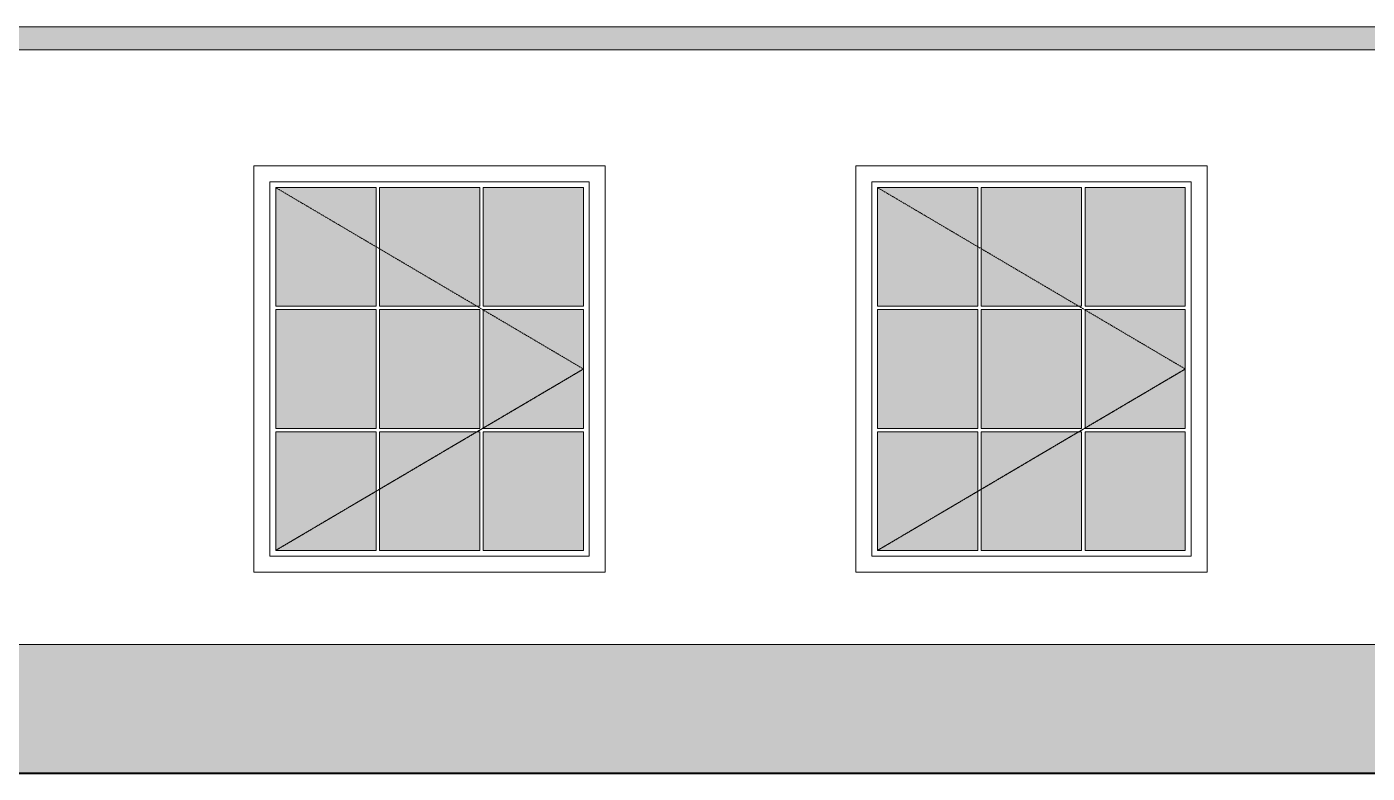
# Model space of a CAD drawing. Header units: inches. Extents: x 8351 to 42256, y 21052 to 33437.
# Drawn here: x 28102.1 to 28393.8, y 25240.8 to 25403.3 of the extents above; entities that cross this region are included whole.
import ezdxf

# ---------------------------------------------------------------- set-up
doc = ezdxf.new("R2010")
doc.units = ezdxf.units.IN
doc.header["$MEASUREMENT"] = 0
doc.linetypes.add('Dash 1_16_', pattern=[0.125, 0.0625, -0.0625])
doc.layers.add('A-COLS', color=52, linetype='Continuous', lineweight=9)
doc.layers.add('A-GLAZ', color=160, linetype='Continuous', lineweight=13)

# ---------------------------------------------------------------- blocks, each defined once
blk = doc.blocks.new('Casement 3x3 with Trim - 36_ x 48_-165538-North')
at = {"layer": 'A-GLAZ', "lineweight": 9}
for p, q in [((72.32, 104.25), (-4.18, 104.25)), ((-4.18, 104.25), (-4.18, 15.75)), ((72.32, 15.75), (72.32, 104.25)), ((-0.68, 19.25), (-0.68, 100.75)), ((-0.68, 100.75), (68.82, 100.75)), ((0.57, 73.67), (0.57, 99.5)), ((0.57, 99.5), (22.41, 99.5)), ((22.41, 99.5), (22.41, 73.67)), ((23.16, 73.67), (23.16, 99.5)), ((23.16, 99.5), (44.99, 99.5)), ((44.99, 99.5), (44.99, 73.67)), ((45.74, 73.67), (45.74, 99.5)), ((45.74, 99.5), (67.57, 99.5)), ((67.57, 99.5), (67.57, 73.67)), ((68.82, 100.75), (68.82, 19.25)), ((22.41, 73.67), (0.57, 73.67)), ((44.99, 73.67), (23.16, 73.67)), ((67.57, 73.67), (45.74, 73.67)), ((0.57, 47.08), (0.57, 72.92)), ((0.57, 72.92), (22.41, 72.92)), ((22.41, 72.92), (22.41, 47.08)), ((23.16, 47.08), (23.16, 72.92)), ((23.16, 72.92), (44.99, 72.92)), ((44.99, 72.92), (44.99, 47.08)), ((45.74, 47.08), (45.74, 72.92)), ((45.74, 72.92), (67.57, 72.92)), ((67.57, 72.92), (67.57, 47.08)), ((22.41, 47.08), (0.57, 47.08)), ((44.99, 47.08), (23.16, 47.08)), ((67.57, 47.08), (45.74, 47.08)), ((0.57, 20.5), (0.57, 46.33)), ((0.57, 46.33), (22.41, 46.33)), ((22.41, 46.33), (22.41, 20.5)), ((23.16, 20.5), (23.16, 46.33)), ((23.16, 46.33), (44.99, 46.33)), ((44.99, 46.33), (44.99, 20.5)), ((45.74, 20.5), (45.74, 46.33)), ((45.74, 46.33), (67.57, 46.33)), ((67.57, 46.33), (67.57, 20.5)), ((22.41, 20.5), (0.57, 20.5)), ((44.99, 20.5), (23.16, 20.5)), ((67.57, 20.5), (45.74, 20.5)), ((68.82, 19.25), (-0.68, 19.25)), ((-4.18, 15.75), (72.32, 15.75))]:
    blk.add_line(p, q, dxfattribs=at)
at = {"layer": 'A-GLAZ', "linetype": 'Dash 1_16_', "lineweight": 9}
for p, q in [((67.57, 60), (0.57, 99.5)), ((67.57, 60), (0.57, 99.5)), ((0.57, 20.5), (67.57, 60)), ((67.57, 60), (0.57, 20.5))]:
    blk.add_line(p, q, dxfattribs=at)

msp = doc.modelspace()

# ---------------------------------------------------------------- hatches: boundary and pattern name
at = {"lineweight": -2, "transparency": 33554638}
h = msp.add_hatch(color=256, dxfattribs=at)
h.set_gradient(color1=(255, 255, 255))
h.paths.add_polyline_path([(28505.03, 25403.33), (27943.72, 25403.33), (27943.72, 25398.33), (28497.72, 25398.33)])
h.paths.add_polyline_path([(28721.72, 25403.33), (28505.03, 25403.33), (28519.01, 25398.33), (28721.72, 25398.33)])
h.paths.add_polyline_path([(28505.03, 25403.33), (28497.72, 25398.33), (28519.01, 25398.33)])
at = {"lineweight": 40, "transparency": 33554544}
h = msp.add_hatch(color=256, dxfattribs=at)
h.set_gradient(name='INVSPHERICAL')
h.paths.add_polyline_path([(28178.06, 25355.46), (28156.22, 25368.33), (28156.22, 25342.5), (28178.06, 25342.5)])
h.paths.add_polyline_path([(28178.81, 25355.02), (28178.81, 25342.5), (28200.04, 25342.5)], flags=17)
h.paths.add_polyline_path([(28200.64, 25368.33), (28178.81, 25368.33), (28178.81, 25355.02), (28200.04, 25342.5), (28200.64, 25342.5)])
h.paths.add_polyline_path([(28178.06, 25368.33), (28156.22, 25368.33), (28178.06, 25355.46)], flags=17)
h.paths.add_polyline_path([(28223.22, 25368.33), (28201.39, 25368.33), (28201.39, 25342.5), (28223.22, 25342.5)])
h = msp.add_hatch(color=256, dxfattribs=at)
h.set_gradient(name='INVSPHERICAL')
h.paths.add_polyline_path([(28309.06, 25355.46), (28287.22, 25368.33), (28287.22, 25342.5), (28309.06, 25342.5)])
h.paths.add_polyline_path([(28309.81, 25355.02), (28309.81, 25342.5), (28331.04, 25342.5)], flags=17)
h.paths.add_polyline_path([(28331.64, 25368.33), (28309.81, 25368.33), (28309.81, 25355.02), (28331.04, 25342.5), (28331.64, 25342.5)])
h.paths.add_polyline_path([(28309.06, 25368.33), (28287.22, 25368.33), (28309.06, 25355.46)], flags=17)
h.paths.add_polyline_path([(28354.22, 25368.33), (28332.39, 25368.33), (28332.39, 25342.5), (28354.22, 25342.5)])
h = msp.add_hatch(color=256, dxfattribs=at)
h.set_gradient(name='INVSPHERICAL')
h.paths.add_polyline_path([(28178.06, 25341.75), (28156.22, 25341.75), (28156.22, 25315.91), (28178.06, 25315.91)])
h.paths.add_polyline_path([(28200.64, 25341.75), (28178.81, 25341.75), (28178.81, 25315.91), (28200.64, 25315.91)])
h.paths.add_polyline_path([(28201.39, 25341.7), (28201.39, 25315.96), (28223.22, 25328.83)])
h.paths.add_polyline_path([(28223.22, 25341.75), (28201.39, 25341.75), (28201.39, 25341.7), (28223.22, 25328.83)])
h.paths.add_polyline_path([(28223.22, 25328.83), (28201.39, 25315.96), (28201.39, 25315.91), (28223.22, 25315.91)])
h = msp.add_hatch(color=256, dxfattribs=at)
h.set_gradient(name='INVSPHERICAL')
h.paths.add_polyline_path([(28309.06, 25341.75), (28287.22, 25341.75), (28287.22, 25315.91), (28309.06, 25315.91)])
h.paths.add_polyline_path([(28331.64, 25341.75), (28309.81, 25341.75), (28309.81, 25315.91), (28331.64, 25315.91)])
h.paths.add_polyline_path([(28332.39, 25341.7), (28332.39, 25315.96), (28354.22, 25328.83)])
h.paths.add_polyline_path([(28354.22, 25341.75), (28332.39, 25341.75), (28332.39, 25341.7), (28354.22, 25328.83)])
h.paths.add_polyline_path([(28354.22, 25328.83), (28332.39, 25315.96), (28332.39, 25315.91), (28354.22, 25315.91)])
h = msp.add_hatch(color=256, dxfattribs=at)
h.set_gradient(name='INVSPHERICAL')
h.paths.add_polyline_path([(28178.06, 25315.16), (28156.22, 25315.16), (28156.22, 25289.33), (28178.06, 25302.2)])
h.paths.add_polyline_path([(28178.06, 25302.2), (28156.22, 25289.33), (28178.06, 25289.33)])
h.paths.add_polyline_path([(28200.64, 25315.16), (28200.04, 25315.16), (28178.81, 25302.65), (28178.81, 25289.33), (28200.64, 25289.33)])
h.paths.add_polyline_path([(28200.04, 25315.16), (28178.81, 25315.16), (28178.81, 25302.65)], flags=17)
h.paths.add_polyline_path([(28223.22, 25315.16), (28201.39, 25315.16), (28201.39, 25289.33), (28223.22, 25289.33)])
h = msp.add_hatch(color=256, dxfattribs=at)
h.set_gradient(name='INVSPHERICAL')
h.paths.add_polyline_path([(28309.06, 25315.16), (28287.22, 25315.16), (28287.22, 25289.33), (28309.06, 25302.2)])
h.paths.add_polyline_path([(28309.06, 25302.2), (28287.22, 25289.33), (28309.06, 25289.33)])
h.paths.add_polyline_path([(28331.64, 25315.16), (28331.04, 25315.16), (28309.81, 25302.65), (28309.81, 25289.33), (28331.64, 25289.33)])
h.paths.add_polyline_path([(28331.04, 25315.16), (28309.81, 25315.16), (28309.81, 25302.65)], flags=17)
h.paths.add_polyline_path([(28354.22, 25315.16), (28332.39, 25315.16), (28332.39, 25289.33), (28354.22, 25289.33)])
h = msp.add_hatch()
h.set_pattern_fill('GRAVEL', color=8, scale=20)
h.set_pattern_definition([(228.01279, (27886.4785, 24428.7483), (-160, -180), [2.69072, -266.38176]), (184.96974, (27884.67855, 24426.7483), (240, 20), [4.61736, -457.1185]), (132.51045, (27880.0785, 24426.3483), (200, -220), [3.25576, -322.32065]), (267.27369, (27872.2785, 24421.3483), (20, 400), [4.20476, -416.27116]), (292.83365, (27872.0785, 24417.1483), (-100, 240), [4.1231, -408.18746]), (357.27369, (27873.6785, 24413.3483), (-400, 20), [4.20476, -416.27116]), (37.69424, (27877.87855, 24413.1483), (-260, -200), [5.56058, -550.49697]), (72.25533, (27882.27855, 24416.5483), (140, 440), [5.24976, -519.72643]), (121.42957, (27883.8785, 24421.5483), (-160, 260), [4.219, -417.68146]), (175.23636, (27881.6785, 24425.1483), (220, -20), [4.81664, -236.01525]), (222.39744, (27876.87855, 24425.54827), (-240, -220), [6.22896, -616.6675]), (138.81407, (27892.0785, 24421.1483), (-140, 120), [2.12602, -210.4769]), (171.46923, (27890.4785, 24422.5483), (260, -40), [4.04474, -400.43023]), (225, (27886.479, 24423.148), (-2e-15, -20), [2.82842, -25.45585]), (203.1986, (27885.0785, 24425.5483), (100, 40), [1.52316, -150.7923]), (291.8014, (27883.6785, 24424.9483), (-20, 60), [2.15406, -105.54924]), (30.96376, (27884.4785, 24422.9483), (60, 40), [3.49858, -113.12046]), (161.56505, (27887.4785, 24424.748), (40, -20), [2.52982, -60.71573]), (16.38954, (27872.0785, 24424.9483), (200, 60), [3.544, -350.8569]), (70.34618, (27875.4785, 24425.9483), (-80, -220), [2.97322, -294.34815]), (293.1986, (27887.4785, 24428.7483), (-40, 100), [3.0463, -149.26916]), (343.61046, (27888.6785, 24425.9483), (-200, 60), [3.544, -350.8569]), (339.44395, (27872.0785, 24412.5483), (-100, 40), [3.4176, -167.46247]), (294.77514, (27875.2785, 24411.3483), (-100, 220), [2.86356, -283.49286]), (66.8014, (27887.6785, 24408.7483), (40, 100), [3.0463, -149.26916]), (17.35402, (27888.8785, 24411.5483), (-260, -80), [3.35262, -331.90847]), (69.44395, (27877.8785, 24408.7483), (-40, -100), [1.7088, -169.17127]), (101.30993, (27886.4785, 24408.7483), (-20, 80), [1.0198, -100.9606]), (165.96376, (27886.2785, 24409.7483), (60, -20), [4.1231, -78.339]), (186.00901, (27882.2785, 24410.7483), (200, 20), [3.821, -378.27846]), (303.69007, (27884.4785, 24421.148), (-20, 40), [2.88444, -69.2266]), (353.15723, (27886.07855, 24418.7483), (340, -40), [5.03588, -498.55125]), (60.9454, (27891.0785, 24418.1483), (-80, -140), [2.05912, -203.85348]), (90, (27892.079, 24419.948), (-20, 20), [1.2, -18.8]), (120.25644, (27881.8785, 24411.3483), (80, -140), [2.77848, -275.0704]), (48.01279, (27880.4785, 24413.7483), (160, 180), [5.38144, -263.69104]), (0, (27884.079, 24417.748), (20, 20), [5.2, -14.8]), (325.30485, (27889.2785, 24417.7483), (200, -140), [3.16228, -313.06549]), (254.0546, (27891.8785, 24415.9483), (-20, -80), [2.91204, -142.69016]), (207.645975, (27891.07855, 24413.1483), (-380, -200), [4.7413, -469.38948]), (175.42608, (27886.87855, 24410.9483), (-260, 20), [5.01598, -496.58147])])
h.paths.add_polyline_path([(28728.72, 25268.83), (28721.72, 25268.83), (28621.72, 25268.83), (28613.72, 25268.83), (28513.72, 25268.83), (28505.72, 25268.83), (27943.72, 25268.83), (27936.72, 25268.83), (27936.72, 25240.83), (28728.72, 25240.83)])
h.paths.add_polyline_path([(28770.72, 25268.83), (28763.72, 25268.83), (28729.72, 25268.83), (28728.72, 25268.83), (28728.72, 25240.83), (28770.72, 25240.83)])

# ---------------------------------------------------------------- linework, layer by layer
at = {"layer": 'A-COLS'}
for p, q in [((27943.72, 25403.33), (28721.72, 25403.33)), ((28721.72, 25398.33), (27943.72, 25398.33)), ((27943.72, 25268.83), (28505.72, 25268.83))]:
    msp.add_line(p, q, dxfattribs=at)
at = {"layer": 'A-COLS', "lineweight": 40}
msp.add_line((27864.72, 25240.83), (28842.72, 25240.83), dxfattribs=at)

# ---------------------------------------------------------------- block references
at = {"layer": 'A-GLAZ'}
for p in [(28155.65, 25268.83), (28286.65, 25268.83)]:
    msp.add_blockref('Casement 3x3 with Trim - 36_ x 48_-165538-North', p, dxfattribs=at)

doc.saveas('drawing.dxf')
